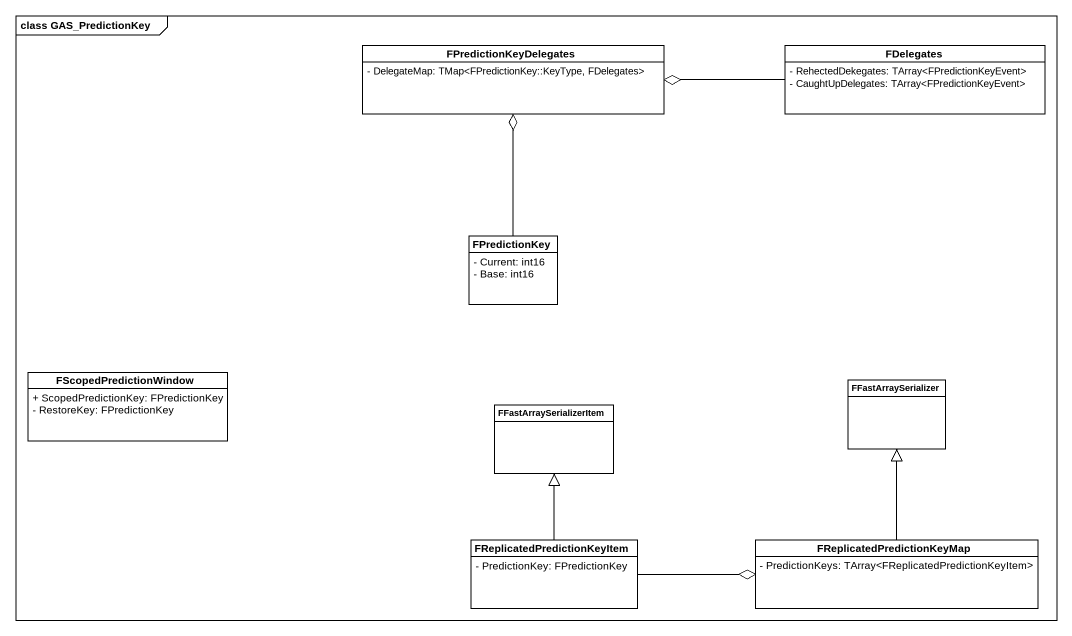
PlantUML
@startuml
mainframe class GAS_PredictionKey
hide circle
hide empty members
skinparam classAttributeIconSize 0
class FPredictionKeyDelegates {
  - DelegateMap: TMap<FPredictionKey::KeyType, FDelegates>
}
class FDelegates {
  - RehectedDekegates: TArray<FPredictionKeyEvent>
  - CaughtUpDelegates: TArray<FPredictionKeyEvent>
}
class FPredictionKey {
  - Current: int16
  - Base: int16
}
class FScopedPredictionWindow {
  + ScopedPredictionKey: FPredictionKey
  - RestoreKey: FPredictionKey
}
class FFastArraySerializerItem
class FFastArraySerializer
class FReplicatedPredictionKeyItem {
  - PredictionKey: FPredictionKey
}
class FReplicatedPredictionKeyMap {
  - PredictionKeys: TArray<FReplicatedPredictionKeyItem>
}
FDelegates -left-o FPredictionKeyDelegates
FPredictionKey -up-o FPredictionKeyDelegates
FReplicatedPredictionKeyItem -up-|> FFastArraySerializerItem
FReplicatedPredictionKeyItem -right-o FReplicatedPredictionKeyMap
FReplicatedPredictionKeyMap -up-|> FFastArraySerializer
@enduml
